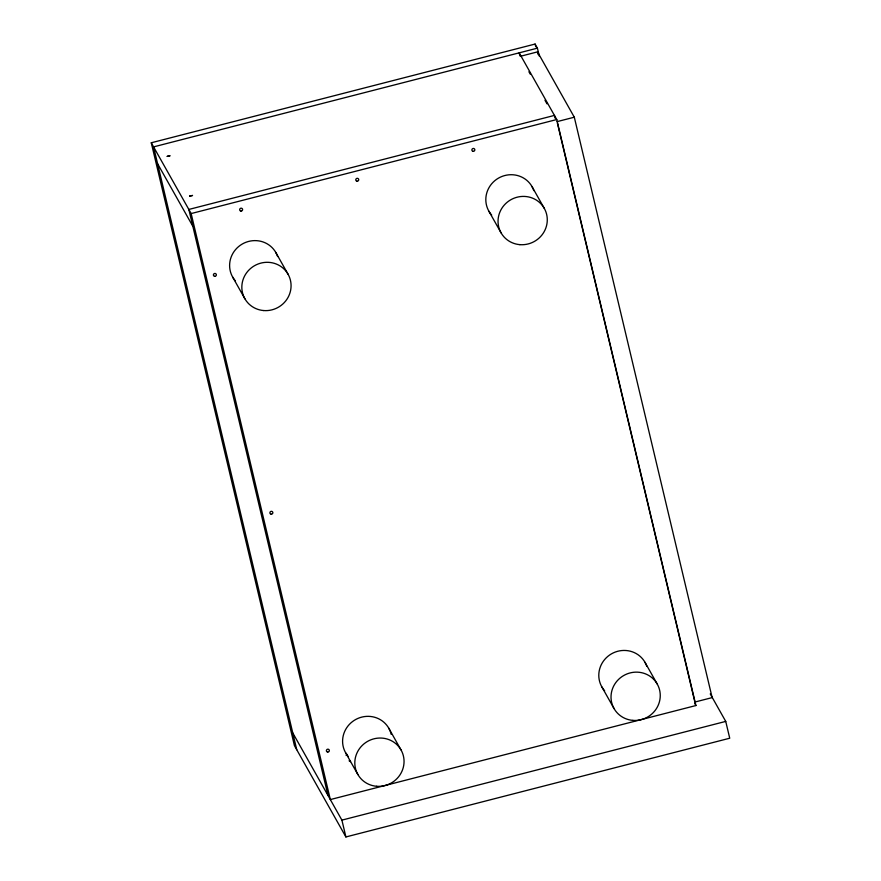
<?xml version="1.0" encoding="UTF-8"?>
<svg xmlns="http://www.w3.org/2000/svg" width="881" height="881" viewBox="0 0 881 881"><rect width="100%" height="100%" fill="white"/><g stroke="black" fill="none" stroke-linecap="round" stroke-linejoin="round"><path stroke-width="1.32" d="M710.251 693.92L725.735 721.407L729.732 738.223L345.903 836.95L294.43 745.612L151.268 142.777L535.097 44.05L537.41 48.158L539.315 56.175M537.41 48.158L153.591 146.885L296.754 749.72M520.231 56.34L537.509 51.891L574.302 117.206L712.145 697.609L694.867 702.058L557.354 122.988M191.155 213.565L556.759 119.53L695.924 705.538L330.331 799.574L191.155 213.565L151.268 142.777M557.034 121.644L574.302 117.206M292.756 732.904L341.905 820.123L725.735 721.407M556.759 119.53L519.184 52.849L519.801 55.437M528.93 71.779L530.274 74.147M544.987 100.269L547.002 103.837M531.97 186.519L544.194 208.213M488.9 211.242L501.124 232.925M694.768 703.49L695.924 705.538M644.947 662.248L657.171 683.942M601.877 686.971L614.101 708.654M275.764 252.418L287.988 274.101M232.694 277.141L244.918 298.824M157.578 163.712L192.84 226.274M388.741 728.147L400.965 749.83M345.671 752.87L357.895 774.553M349.283 760.721A3.128 3.017 -29.4 0 0 349.79 761.074L350.021 761.481A3.128 3.017 -29.4 0 1 349.283 760.92M346.112 755.48L347.18 754.742A12.213 0.859 75.6 0 1 346.519 753.839M555.074 118.087L554.435 115.411L188.842 209.447L328.007 795.466M537.509 51.891L538.148 54.567M535.097 44.05L535.736 46.726M341.905 820.123L345.903 836.95M235.469 280.984A24.833 23.952 -29.4 0 1 242.187 244.07A24.833 23.952 -29.4 0 1 277.625 256.525M348.447 756.713A24.833 23.952 -29.4 0 1 356.144 719.259A24.833 23.952 -29.4 0 1 391.197 734.336M349.79 761.063A3.128 3.017 -29.4 0 1 350.528 761.625M604.652 690.814A24.833 23.952 -29.4 0 1 611.37 653.9A24.833 23.952 -29.4 0 1 646.808 666.355M491.675 215.085A24.833 23.952 -29.4 0 1 498.393 178.171A24.833 23.952 -29.4 0 1 533.831 190.637M167.203 156.377L170.11 155.739L167.225 156.344M189.591 196.111L192.499 195.472L189.591 196.111M263.672 310.553A24.833 23.952 -29.4 0 0 289.034 276.149A24.833 23.952 -29.4 0 0 246.658 272.703A24.833 23.952 -29.4 0 0 263.672 310.553M376.65 786.281A24.833 23.952 -29.4 0 0 402.011 751.878A24.833 23.952 -29.4 0 0 359.635 748.432A24.833 23.952 -29.4 0 0 376.65 786.281M240.965 211.077A1.487 1.432 -29.4 0 0 242.484 209.017A1.487 1.432 -29.4 0 0 239.94 208.808A1.487 1.432 -29.4 0 0 240.965 211.077M357.069 181.211A1.487 1.432 -29.4 0 0 358.6 179.151A1.487 1.432 -29.4 0 0 356.056 178.942A1.487 1.432 -29.4 0 0 357.069 181.211M473.185 151.345A1.487 1.432 -29.4 0 0 474.705 149.285A1.487 1.432 -29.4 0 0 472.161 149.076A1.487 1.432 -29.4 0 0 473.185 151.345M327.699 752.066A1.487 1.432 -29.4 0 0 329.219 750.006A1.487 1.432 -29.4 0 0 326.675 749.797A1.487 1.432 -29.4 0 0 327.699 752.066M271.205 514.207A1.487 1.432 -29.4 0 0 272.725 512.136A1.487 1.432 -29.4 0 0 270.192 511.927A1.487 1.432 -29.4 0 0 271.205 514.207M214.722 276.337A1.487 1.432 -29.4 0 0 216.241 274.277A1.487 1.432 -29.4 0 0 213.698 274.068A1.487 1.432 -29.4 0 0 214.722 276.337M632.855 720.383A24.833 23.952 -29.4 0 0 658.217 685.98A24.833 23.952 -29.4 0 0 615.841 682.533A24.833 23.952 -29.4 0 0 632.855 720.383M519.878 244.654A24.833 23.952 -29.4 0 0 545.24 210.251A24.833 23.952 -29.4 0 0 502.864 206.804A24.833 23.952 -29.4 0 0 519.878 244.654"/></g></svg>
